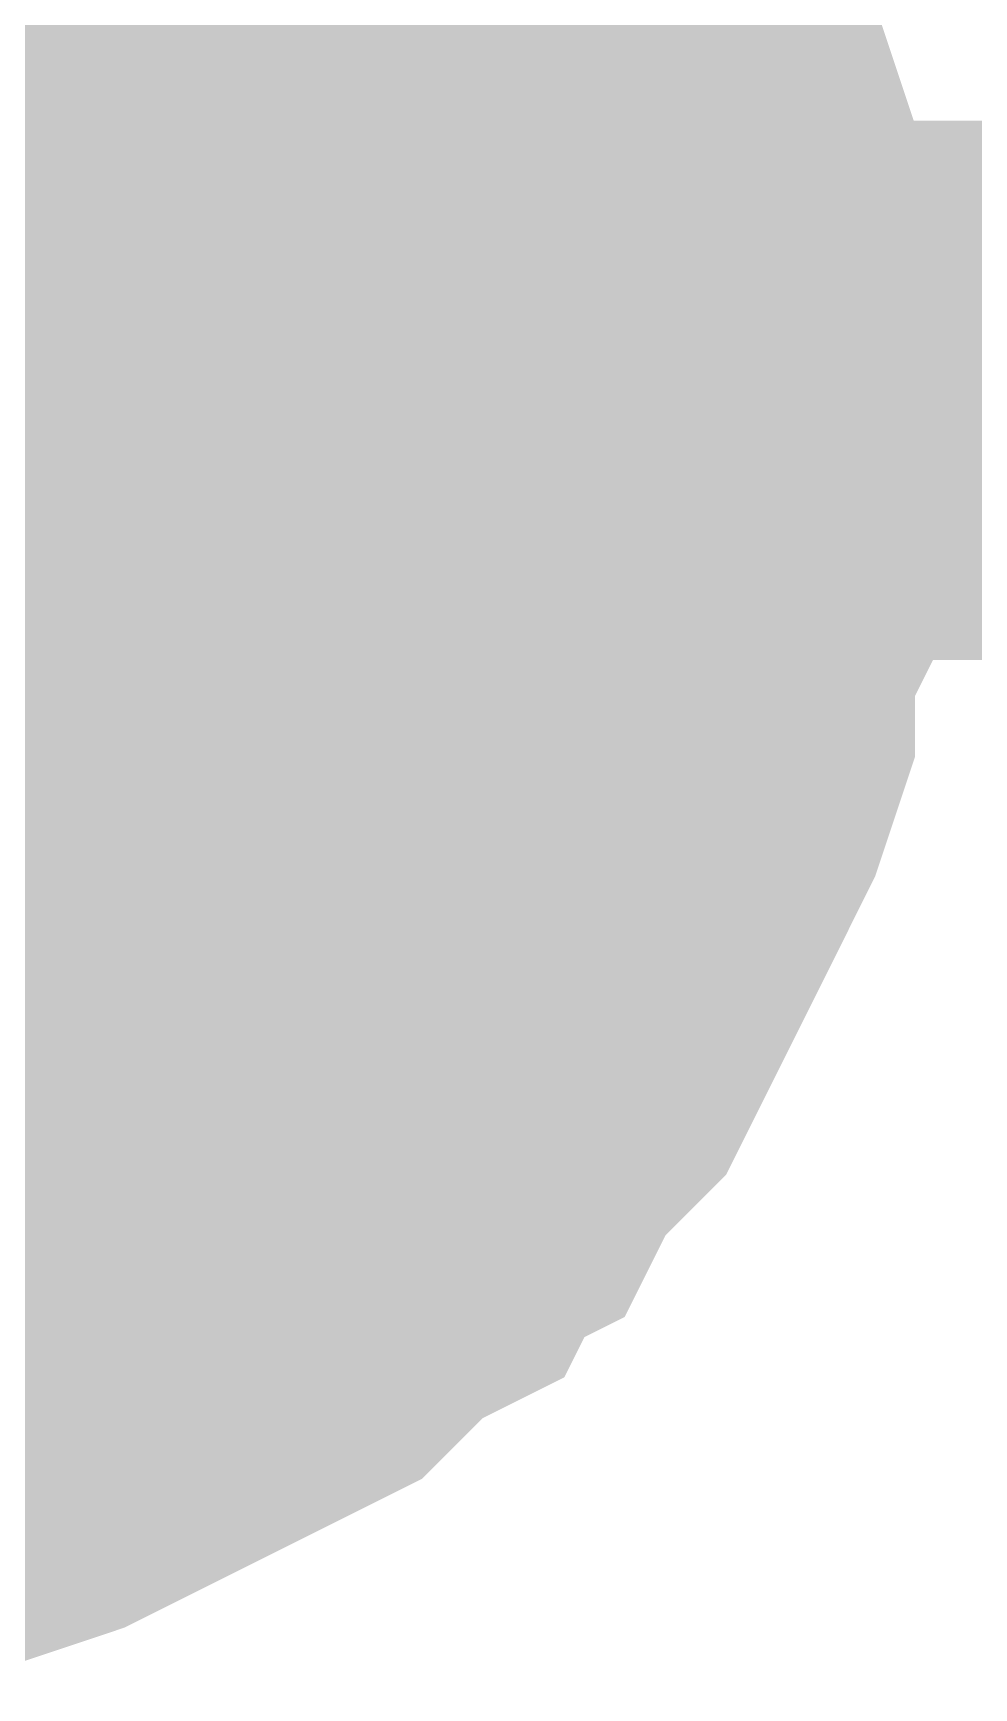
# Model space of a CAD drawing. Header units: millimetres. Extents: x 0 to 800, y 0 to 567.
# Drawn here: x 122.665 to 123.188, y 263.652 to 264.571 of the extents above; entities that cross this region are included whole.
import ezdxf

# ---------------------------------------------------------------- set-up
doc = ezdxf.new("R2010")
doc.units = ezdxf.units.MM
doc.layers.add('Sheet', color=255, linetype='Continuous')

msp = doc.modelspace()

# ---------------------------------------------------------------- linework, layer by layer
at = {"layer": 'Sheet', "const_width": 0.508}
for points in [[(122.24664, 264.37958, 1), (122.75464, 264.37958, 1)], [(122.24664, 264.31723, 1), (122.75464, 264.31723, 1)]]:
    msp.add_lwpolyline(points, format="xyb", close=True, dxfattribs=at)
at = {"layer": 'Sheet'}
for points, const_width in [([(122.7925, 264.73102), (122.8037, 264.71982), (122.8261, 264.70862), (122.8485, 264.68622), (122.8597, 264.67502), (122.8821, 264.65262), (122.8933, 264.64142), (122.9157, 264.61902), (122.9269, 264.59663), (122.9381, 264.57423), (122.9493, 264.56303), (122.9605, 264.54063), (122.9717, 264.51823), (122.9829, 264.49583), (122.9941, 264.46223), (123.0053, 264.43983), (123.0053, 264.41744), (123.0053, 264.39504), (123.01649, 264.37264), (123.01649, 264.33904), (123.01649, 264.31664)], 0.29972), ([(122.7925, 264.73102), (122.8037, 264.71982), (122.8261, 264.70862), (122.8485, 264.68622), (122.8597, 264.67502), (122.8821, 264.65262), (122.8933, 264.64142), (122.9157, 264.61902), (122.9269, 264.59663), (122.9381, 264.57423), (122.9493, 264.56303), (122.9605, 264.54063), (122.9717, 264.51823), (122.9829, 264.49583), (122.9941, 264.46223), (123.0053, 264.43983), (123.0053, 264.41744), (123.0053, 264.39504), (123.01649, 264.37264), (123.01649, 264.33904), (123.01649, 264.31664)], 0.29972), ([(122.7925, 264.73102), (122.8037, 264.71982), (122.8261, 264.70862), (122.8485, 264.68622), (122.8597, 264.67502), (122.8821, 264.65262), (122.8933, 264.64142), (122.9157, 264.61902), (122.9269, 264.59663), (122.9381, 264.57423), (122.9493, 264.56303), (122.9605, 264.54063), (122.9717, 264.51823), (122.9829, 264.49583), (122.9941, 264.46223), (123.0053, 264.43983), (123.0053, 264.41744), (123.0053, 264.39504), (123.01649, 264.37264), (123.01649, 264.33904), (123.01649, 264.31664)], 0.29972), ([(122.7925, 264.73102), (122.8037, 264.71982), (122.8261, 264.70862), (122.8485, 264.68622), (122.8597, 264.67502), (122.8821, 264.65262), (122.8933, 264.64142), (122.9157, 264.61902), (122.9269, 264.59663), (122.9381, 264.57423), (122.9493, 264.56303), (122.9605, 264.54063), (122.9717, 264.51823), (122.9829, 264.49583), (122.9941, 264.46223), (123.0053, 264.43983), (123.0053, 264.41744), (123.0053, 264.39504), (123.01649, 264.37264), (123.01649, 264.33904), (123.01649, 264.31664)], 0.29972), ([(122.8597, 264.73102), (122.8821, 264.71982), (122.8933, 264.69742), (122.9157, 264.67502), (122.9269, 264.66382), (122.9381, 264.64142), (122.9493, 264.61902), (122.9605, 264.59663), (122.9717, 264.57423), (122.9829, 264.55183), (122.9941, 264.52943), (123.0053, 264.49583), (123.0053, 264.47343), (123.0053, 264.45103), (123.01649, 264.42863), (123.01649, 264.39504), (123.01649, 264.37264)], 0.29972), ([(122.8597, 264.73102), (122.8821, 264.71982), (122.8933, 264.69742), (122.9157, 264.67502), (122.9269, 264.66382), (122.9381, 264.64142), (122.9493, 264.61902), (122.9605, 264.59663), (122.9717, 264.57423), (122.9829, 264.55183), (122.9941, 264.52943), (123.0053, 264.49583), (123.0053, 264.47343), (123.0053, 264.45103), (123.01649, 264.42863), (123.01649, 264.39504), (123.01649, 264.37264)], 0.29972), ([(122.8597, 264.73102), (122.8821, 264.71982), (122.8933, 264.69742), (122.9157, 264.67502), (122.9269, 264.66382), (122.9381, 264.64142), (122.9493, 264.61902), (122.9605, 264.59663), (122.9717, 264.57423), (122.9829, 264.55183), (122.9941, 264.52943), (123.0053, 264.49583), (123.0053, 264.47343), (123.0053, 264.45103), (123.01649, 264.42863), (123.01649, 264.39504), (123.01649, 264.37264)], 0.29972), ([(122.8597, 264.73102), (122.8821, 264.71982), (122.8933, 264.69742), (122.9157, 264.67502), (122.9269, 264.66382), (122.9381, 264.64142), (122.9493, 264.61902), (122.9605, 264.59663), (122.9717, 264.57423), (122.9829, 264.55183), (122.9941, 264.52943), (123.0053, 264.49583), (123.0053, 264.47343), (123.0053, 264.45103), (123.01649, 264.42863), (123.01649, 264.39504), (123.01649, 264.37264)], 0.29972), ([(122.8597, 264.73102), (122.8821, 264.71982), (122.8933, 264.69742), (122.9157, 264.67502), (122.9269, 264.66382), (122.9381, 264.64142), (122.9493, 264.61902), (122.9605, 264.59663), (122.9717, 264.57423), (122.9829, 264.55183), (122.9941, 264.52943), (123.0053, 264.49583), (123.0053, 264.47343), (123.0053, 264.45103), (123.01649, 264.42863), (123.01649, 264.39504), (123.01649, 264.37264)], 0.29972), ([(122.8597, 264.73102), (122.8821, 264.71982), (122.8933, 264.69742), (122.9157, 264.67502), (122.9269, 264.66382), (122.9381, 264.64142), (122.9493, 264.61902), (122.9605, 264.59663), (122.9717, 264.57423), (122.9829, 264.55183), (122.9941, 264.52943), (123.0053, 264.49583), (123.0053, 264.47343), (123.0053, 264.45103), (123.01649, 264.42863), (123.01649, 264.39504), (123.01649, 264.37264)], 0.29972), ([(122.8933, 264.64142), (122.9157, 264.61902), (122.9269, 264.59663), (122.9381, 264.57423), (122.9493, 264.56303), (122.9605, 264.54063), (122.9717, 264.51823), (122.9829, 264.49583), (122.9941, 264.46223), (123.0053, 264.43983), (123.0053, 264.41744), (123.0053, 264.39504), (123.01649, 264.37264), (123.01649, 264.33904), (123.01649, 264.31664)], 0.09906), ([(122.8933, 264.64142), (122.9157, 264.61902), (122.9269, 264.59663), (122.9381, 264.57423), (122.9493, 264.56303), (122.9605, 264.54063), (122.9717, 264.51823), (122.9829, 264.49583), (122.9941, 264.46223), (123.0053, 264.43983), (123.0053, 264.41744), (123.0053, 264.39504), (123.01649, 264.37264), (123.01649, 264.33904), (123.01649, 264.31664)], 0.09906), ([(122.8933, 264.64142), (122.9157, 264.61902), (122.9269, 264.59663), (122.9381, 264.57423), (122.9493, 264.56303), (122.9605, 264.54063), (122.9717, 264.51823), (122.9829, 264.49583), (122.9941, 264.46223), (123.0053, 264.43983), (123.0053, 264.41744), (123.0053, 264.39504), (123.01649, 264.37264), (123.01649, 264.33904), (123.01649, 264.31664)], 0.09906), ([(122.8933, 264.64142), (122.9157, 264.61902), (122.9269, 264.59663), (122.9381, 264.57423), (122.9493, 264.56303), (122.9605, 264.54063), (122.9717, 264.51823), (122.9829, 264.49583), (122.9941, 264.46223), (123.0053, 264.43983), (123.0053, 264.41744), (123.0053, 264.39504), (123.01649, 264.37264), (123.01649, 264.33904), (123.01649, 264.31664)], 0.09906), ([(122.9381, 264.64142), (122.9493, 264.61902), (122.9605, 264.59663), (122.9717, 264.57423), (122.9829, 264.55183), (122.9941, 264.52943), (123.0053, 264.49583), (123.0053, 264.47343), (123.0053, 264.45103), (123.01649, 264.42863), (123.01649, 264.39504), (123.01649, 264.37264)], 0.09906), ([(122.9381, 264.64142), (122.9493, 264.61902), (122.9605, 264.59663), (122.9717, 264.57423), (122.9829, 264.55183), (122.9941, 264.52943), (123.0053, 264.49583), (123.0053, 264.47343), (123.0053, 264.45103), (123.01649, 264.42863), (123.01649, 264.39504), (123.01649, 264.37264)], 0.09906), ([(122.9381, 264.64142), (122.9493, 264.61902), (122.9605, 264.59663), (122.9717, 264.57423), (122.9829, 264.55183), (122.9941, 264.52943), (123.0053, 264.49583), (123.0053, 264.47343), (123.0053, 264.45103), (123.01649, 264.42863), (123.01649, 264.39504), (123.01649, 264.37264)], 0.09906), ([(122.9381, 264.64142), (122.9493, 264.61902), (122.9605, 264.59663), (122.9717, 264.57423), (122.9829, 264.55183), (122.9941, 264.52943), (123.0053, 264.49583), (123.0053, 264.47343), (123.0053, 264.45103), (123.01649, 264.42863), (123.01649, 264.39504), (123.01649, 264.37264)], 0.09906), ([(122.9381, 264.64142), (122.9493, 264.61902), (122.9605, 264.59663), (122.9717, 264.57423), (122.9829, 264.55183), (122.9941, 264.52943), (123.0053, 264.49583), (123.0053, 264.47343), (123.0053, 264.45103), (123.01649, 264.42863), (123.01649, 264.39504), (123.01649, 264.37264)], 0.09906), ([(122.9381, 264.64142), (122.9493, 264.61902), (122.9605, 264.59663), (122.9717, 264.57423), (122.9829, 264.55183), (122.9941, 264.52943), (123.0053, 264.49583), (123.0053, 264.47343), (123.0053, 264.45103), (123.01649, 264.42863), (123.01649, 264.39504), (123.01649, 264.37264)], 0.09906), ([(153.42343, 264.40624), (153.42343, 264.37264), (147.57724, 264.37264), (122.50131, 264.37264)], 0.29972), ([(123.01649, 264.37264), (123.01649, 264.35024), (123.01649, 264.31664), (123.0053, 264.29424), (123.0053, 264.27184), (123.0053, 264.24944), (122.9941, 264.22705), (122.9829, 264.19345), (122.9717, 264.17105), (122.9605, 264.14865), (122.9493, 264.12625), (122.9381, 264.11505), (122.9269, 264.09265), (122.9157, 264.07025), (122.8933, 264.04786), (122.8821, 264.03666), (122.8597, 264.01426), (122.8485, 264.00306), (122.8261, 263.98066), (122.8037, 263.96946), (122.7925, 263.95826), (122.7701, 263.93586), (122.7477, 263.92466), (122.72531, 263.91346), (122.70291, 263.91346), (122.68051, 263.90226), (122.65811, 263.89106), (122.62451, 263.87986), (122.60211, 263.87986), (122.57971, 263.87986), (122.55731, 263.86867), (122.52371, 263.86867), (122.50131, 263.86867)], 0.29972), ([(123.01649, 264.37264), (123.01649, 264.35024), (123.01649, 264.31664), (123.0053, 264.29424), (123.0053, 264.27184), (123.0053, 264.24944), (122.9941, 264.22705), (122.9829, 264.19345), (122.9717, 264.17105), (122.9605, 264.14865), (122.9493, 264.12625), (122.9381, 264.11505), (122.9269, 264.09265), (122.9157, 264.07025), (122.8933, 264.04786), (122.8821, 264.03666), (122.8597, 264.01426), (122.8485, 264.00306), (122.8261, 263.98066), (122.8037, 263.96946), (122.7925, 263.95826), (122.7701, 263.93586), (122.7477, 263.92466), (122.72531, 263.91346), (122.70291, 263.91346), (122.68051, 263.90226), (122.65811, 263.89106), (122.62451, 263.87986), (122.60211, 263.87986), (122.57971, 263.87986), (122.55731, 263.86867), (122.52371, 263.86867), (122.50131, 263.86867)], 0.29972), ([(123.01649, 264.37264), (123.01649, 264.35024), (123.01649, 264.31664), (123.0053, 264.29424), (123.0053, 264.27184), (123.0053, 264.24944), (122.9941, 264.22705), (122.9829, 264.19345), (122.9717, 264.17105), (122.9605, 264.14865), (122.9493, 264.12625), (122.9381, 264.11505), (122.9269, 264.09265), (122.9157, 264.07025), (122.8933, 264.04786), (122.8821, 264.03666), (122.8597, 264.01426), (122.8485, 264.00306), (122.8261, 263.98066), (122.8037, 263.96946), (122.7925, 263.95826), (122.7701, 263.93586), (122.7477, 263.92466), (122.72531, 263.91346), (122.70291, 263.91346), (122.68051, 263.90226), (122.65811, 263.89106), (122.62451, 263.87986), (122.60211, 263.87986), (122.57971, 263.87986), (122.55731, 263.86867), (122.52371, 263.86867), (122.50131, 263.86867)], 0.29972), ([(123.01649, 264.37264), (123.01649, 264.35024), (123.01649, 264.31664), (123.0053, 264.29424), (123.0053, 264.27184), (123.0053, 264.24944), (122.9941, 264.22705), (122.9829, 264.19345), (122.9717, 264.17105), (122.9605, 264.14865), (122.9493, 264.12625), (122.9381, 264.11505), (122.9269, 264.09265), (122.9157, 264.07025), (122.8933, 264.04786), (122.8821, 264.03666), (122.8597, 264.01426), (122.8485, 264.00306), (122.8261, 263.98066), (122.8037, 263.96946), (122.7925, 263.95826), (122.7701, 263.93586), (122.7477, 263.92466), (122.72531, 263.91346), (122.70291, 263.91346), (122.68051, 263.90226), (122.65811, 263.89106), (122.62451, 263.87986), (122.60211, 263.87986), (122.57971, 263.87986), (122.55731, 263.86867), (122.52371, 263.86867), (122.50131, 263.86867)], 0.29972), ([(123.01649, 264.37264), (123.01649, 264.35024), (123.01649, 264.31664), (123.0053, 264.29424), (123.0053, 264.27184), (123.0053, 264.24944), (122.9941, 264.22705), (122.9829, 264.19345), (122.9717, 264.17105), (122.9605, 264.14865), (122.9493, 264.12625), (122.9381, 264.11505), (122.9269, 264.09265), (122.9157, 264.07025), (122.8933, 264.04786), (122.8821, 264.03666), (122.8597, 264.01426), (122.8485, 264.00306), (122.8261, 263.98066), (122.8037, 263.96946), (122.7925, 263.95826), (122.7701, 263.93586), (122.7477, 263.92466), (122.72531, 263.91346), (122.70291, 263.91346), (122.68051, 263.90226), (122.65811, 263.89106), (122.62451, 263.87986), (122.60211, 263.87986), (122.57971, 263.87986), (122.55731, 263.86867), (122.52371, 263.86867), (122.50131, 263.86867)], 0.29972), ([(123.01649, 264.37264), (123.01649, 264.35024), (123.01649, 264.31664), (123.0053, 264.29424), (123.0053, 264.27184), (123.0053, 264.24944), (122.9941, 264.22705), (122.9829, 264.19345), (122.9717, 264.17105), (122.9605, 264.14865), (122.9493, 264.12625), (122.9381, 264.11505), (122.9269, 264.09265), (122.9157, 264.07025), (122.8933, 264.04786), (122.8821, 264.03666), (122.8597, 264.01426), (122.8485, 264.00306), (122.8261, 263.98066), (122.8037, 263.96946), (122.7925, 263.95826), (122.7701, 263.93586), (122.7477, 263.92466), (122.72531, 263.91346), (122.70291, 263.91346), (122.68051, 263.90226), (122.65811, 263.89106), (122.62451, 263.87986), (122.60211, 263.87986), (122.57971, 263.87986), (122.55731, 263.86867), (122.52371, 263.86867), (122.50131, 263.86867)], 0.29972), ([(123.01649, 264.37264), (123.01649, 264.37264), (123.01649, 264.37264), (123.01649, 264.37264), (123.01649, 264.37264), (123.01649, 264.37264), (123.01649, 264.37264), (123.01649, 264.37264), (123.01649, 264.37264), (123.01649, 264.37264), (123.01649, 264.37264), (123.01649, 264.37264), (123.01649, 264.37264), (123.01649, 264.37264), (123.01649, 264.37264), (123.01649, 264.37264), (123.01649, 264.37264), (123.01649, 264.37264), (123.01649, 264.37264), (123.01649, 264.37264), (123.01649, 264.37264), (123.01649, 264.37264), (123.01649, 264.37264), (123.01649, 264.37264), (123.01649, 264.37264), (123.01649, 264.37264), (123.01649, 264.37264), (123.01649, 264.37264), (123.01649, 264.37264), (123.01649, 264.37264), (123.01649, 264.37264), (123.01649, 264.37264), (123.01649, 264.37264)], 0.29972), ([(123.01649, 264.37264), (123.01649, 264.37264)], 0.29972), ([(123.01649, 264.37264), (123.01649, 264.37264), (123.01649, 264.37264), (123.01649, 264.37264), (123.01649, 264.37264), (123.01649, 264.37264), (123.01649, 264.37264), (123.01649, 264.37264), (123.01649, 264.37264), (123.01649, 264.37264), (123.01649, 264.37264), (123.01649, 264.37264), (123.01649, 264.37264), (123.01649, 264.37264), (123.01649, 264.37264), (123.01649, 264.37264), (123.01649, 264.37264), (123.01649, 264.37264), (123.01649, 264.37264), (123.01649, 264.37264), (123.01649, 264.37264), (123.01649, 264.37264), (123.01649, 264.37264), (123.01649, 264.37264), (123.01649, 264.37264), (123.01649, 264.37264), (123.01649, 264.37264), (123.01649, 264.37264), (123.01649, 264.37264), (123.01649, 264.37264), (123.01649, 264.37264), (123.01649, 264.37264), (123.01649, 264.37264)], 0.29972), ([(123.01649, 264.37264), (123.01649, 264.37264)], 0.29972), ([(123.01649, 264.37264), (123.01649, 264.37264), (123.01649, 264.37264), (123.01649, 264.37264), (123.01649, 264.37264), (123.01649, 264.37264), (123.01649, 264.37264), (123.01649, 264.37264), (123.01649, 264.37264), (123.01649, 264.37264), (123.01649, 264.37264), (123.01649, 264.37264), (123.01649, 264.37264), (123.01649, 264.37264), (123.01649, 264.37264), (123.01649, 264.37264), (123.01649, 264.37264), (123.01649, 264.37264), (123.01649, 264.37264), (123.01649, 264.37264), (123.01649, 264.37264), (123.01649, 264.37264), (123.01649, 264.37264), (123.01649, 264.37264), (123.01649, 264.37264), (123.01649, 264.37264), (123.01649, 264.37264), (123.01649, 264.37264), (123.01649, 264.37264), (123.01649, 264.37264), (123.01649, 264.37264), (123.01649, 264.37264), (123.01649, 264.37264)], 0.29972), ([(123.01649, 264.37264), (123.01649, 264.37264)], 0.29972), ([(123.01649, 264.37264), (123.01649, 264.37264), (123.01649, 264.37264), (123.01649, 264.37264), (123.01649, 264.37264), (123.01649, 264.37264), (123.01649, 264.37264), (123.01649, 264.37264), (123.01649, 264.37264), (123.01649, 264.37264), (123.01649, 264.37264), (123.01649, 264.37264), (123.01649, 264.37264), (123.01649, 264.37264), (123.01649, 264.37264), (123.01649, 264.37264), (123.01649, 264.37264), (123.01649, 264.37264), (123.01649, 264.37264), (123.01649, 264.37264), (123.01649, 264.37264), (123.01649, 264.37264), (123.01649, 264.37264), (123.01649, 264.37264), (123.01649, 264.37264), (123.01649, 264.37264), (123.01649, 264.37264), (123.01649, 264.37264), (123.01649, 264.37264), (123.01649, 264.37264), (123.01649, 264.37264), (123.01649, 264.37264), (123.01649, 264.37264)], 0.29972), ([(123.01649, 264.37264), (123.01649, 264.37264)], 0.29972), ([(123.01649, 264.37264), (123.01649, 264.37264), (123.01649, 264.37264), (123.01649, 264.37264), (123.01649, 264.37264), (123.01649, 264.37264), (123.01649, 264.37264), (123.01649, 264.37264), (123.01649, 264.37264), (123.01649, 264.37264), (123.01649, 264.37264), (123.01649, 264.37264), (123.01649, 264.37264), (123.01649, 264.37264), (123.01649, 264.37264), (123.01649, 264.37264), (123.01649, 264.37264), (123.01649, 264.37264), (123.01649, 264.37264), (123.01649, 264.37264), (123.01649, 264.37264), (123.01649, 264.37264), (123.01649, 264.37264), (123.01649, 264.37264), (123.01649, 264.37264), (123.01649, 264.37264), (123.01649, 264.37264), (123.01649, 264.37264), (123.01649, 264.37264), (123.01649, 264.37264), (123.01649, 264.37264), (123.01649, 264.37264), (123.01649, 264.37264)], 0.29972), ([(123.01649, 264.37264), (123.01649, 264.37264)], 0.29972), ([(123.01649, 264.37264), (123.01649, 264.37264), (123.01649, 264.37264), (123.01649, 264.37264), (123.01649, 264.37264), (123.01649, 264.37264), (123.01649, 264.37264), (123.01649, 264.37264), (123.01649, 264.37264), (123.01649, 264.37264), (123.01649, 264.37264), (123.01649, 264.37264), (123.01649, 264.37264), (123.01649, 264.37264), (123.01649, 264.37264), (123.01649, 264.37264), (123.01649, 264.37264), (123.01649, 264.37264), (123.01649, 264.37264), (123.01649, 264.37264), (123.01649, 264.37264), (123.01649, 264.37264), (123.01649, 264.37264), (123.01649, 264.37264), (123.01649, 264.37264), (123.01649, 264.37264), (123.01649, 264.37264), (123.01649, 264.37264), (123.01649, 264.37264), (123.01649, 264.37264), (123.01649, 264.37264), (123.01649, 264.37264), (123.01649, 264.37264)], 0.29972), ([(123.01649, 264.37264), (123.01649, 264.37264)], 0.29972), ([(123.01649, 264.31664), (123.01649, 264.29424), (123.01649, 264.26064), (123.0053, 264.23825), (123.0053, 264.21585), (123.0053, 264.19345), (122.9941, 264.15985), (122.9829, 264.13745), (122.9717, 264.11505), (122.9605, 264.09265), (122.9493, 264.07025), (122.9381, 264.04786), (122.9269, 264.02546), (122.9157, 264.01426), (122.8933, 263.99186), (122.8821, 263.96946), (122.8597, 263.95826), (122.8485, 263.93586), (122.8261, 263.92466), (122.8037, 263.90226), (122.7925, 263.89106), (122.7701, 263.87986), (122.7477, 263.86867), (122.72531, 263.85747), (122.70291, 263.84627), (122.68051, 263.83507), (122.65811, 263.82387), (122.62451, 263.81267), (122.60211, 263.81267), (122.57971, 263.81267), (122.55731, 263.80147), (122.52371, 263.80147), (122.50131, 263.80147)], 0.29972), ([(123.01649, 264.31664), (123.01649, 264.29424), (123.01649, 264.26064), (123.0053, 264.23825), (123.0053, 264.21585), (123.0053, 264.19345), (122.9941, 264.15985), (122.9829, 264.13745), (122.9717, 264.11505), (122.9605, 264.09265), (122.9493, 264.07025), (122.9381, 264.04786), (122.9269, 264.02546), (122.9157, 264.01426), (122.8933, 263.99186), (122.8821, 263.96946), (122.8597, 263.95826), (122.8485, 263.93586), (122.8261, 263.92466), (122.8037, 263.90226), (122.7925, 263.89106), (122.7701, 263.87986), (122.7477, 263.86867), (122.72531, 263.85747), (122.70291, 263.84627), (122.68051, 263.83507), (122.65811, 263.82387), (122.62451, 263.81267), (122.60211, 263.81267), (122.57971, 263.81267), (122.55731, 263.80147), (122.52371, 263.80147), (122.50131, 263.80147)], 0.29972), ([(123.01649, 264.31664), (123.01649, 264.29424), (123.01649, 264.26064), (123.0053, 264.23825), (123.0053, 264.21585), (123.0053, 264.19345), (122.9941, 264.15985), (122.9829, 264.13745), (122.9717, 264.11505), (122.9605, 264.09265), (122.9493, 264.07025), (122.9381, 264.04786), (122.9269, 264.02546), (122.9157, 264.01426), (122.8933, 263.99186), (122.8821, 263.96946), (122.8597, 263.95826), (122.8485, 263.93586), (122.8261, 263.92466), (122.8037, 263.90226), (122.7925, 263.89106), (122.7701, 263.87986), (122.7477, 263.86867), (122.72531, 263.85747), (122.70291, 263.84627), (122.68051, 263.83507), (122.65811, 263.82387), (122.62451, 263.81267), (122.60211, 263.81267), (122.57971, 263.81267), (122.55731, 263.80147), (122.52371, 263.80147), (122.50131, 263.80147)], 0.29972), ([(123.01649, 264.31664), (123.01649, 264.29424), (123.01649, 264.26064), (123.0053, 264.23825), (123.0053, 264.21585), (123.0053, 264.19345), (122.9941, 264.15985), (122.9829, 264.13745), (122.9717, 264.11505), (122.9605, 264.09265), (122.9493, 264.07025), (122.9381, 264.04786), (122.9269, 264.02546), (122.9157, 264.01426), (122.8933, 263.99186), (122.8821, 263.96946), (122.8597, 263.95826), (122.8485, 263.93586), (122.8261, 263.92466), (122.8037, 263.90226), (122.7925, 263.89106), (122.7701, 263.87986), (122.7477, 263.86867), (122.72531, 263.85747), (122.70291, 263.84627), (122.68051, 263.83507), (122.65811, 263.82387), (122.62451, 263.81267), (122.60211, 263.81267), (122.57971, 263.81267), (122.55731, 263.80147), (122.52371, 263.80147), (122.50131, 263.80147)], 0.29972), ([(123.01649, 264.31664), (123.01649, 264.31664), (123.01649, 264.31664), (123.01649, 264.31664), (123.01649, 264.31664), (123.01649, 264.31664), (123.01649, 264.31664), (123.01649, 264.31664), (123.01649, 264.31664), (123.01649, 264.31664), (123.01649, 264.31664), (123.01649, 264.31664), (123.01649, 264.31664), (123.01649, 264.31664), (123.01649, 264.31664), (123.01649, 264.31664), (123.01649, 264.31664), (123.01649, 264.31664), (123.01649, 264.31664), (123.01649, 264.31664), (123.01649, 264.31664), (123.01649, 264.31664), (123.01649, 264.31664), (123.01649, 264.31664), (123.01649, 264.31664), (123.01649, 264.31664), (123.01649, 264.31664), (123.01649, 264.31664), (123.01649, 264.31664), (123.01649, 264.31664), (123.01649, 264.31664), (123.01649, 264.31664), (123.01649, 264.31664)], 0.29972), ([(123.01649, 264.31664), (123.01649, 264.31664)], 0.29972), ([(123.01649, 264.31664), (123.01649, 264.31664), (123.01649, 264.31664), (123.01649, 264.31664), (123.01649, 264.31664), (123.01649, 264.31664), (123.01649, 264.31664), (123.01649, 264.31664), (123.01649, 264.31664), (123.01649, 264.31664), (123.01649, 264.31664), (123.01649, 264.31664), (123.01649, 264.31664), (123.01649, 264.31664), (123.01649, 264.31664), (123.01649, 264.31664), (123.01649, 264.31664), (123.01649, 264.31664), (123.01649, 264.31664), (123.01649, 264.31664), (123.01649, 264.31664), (123.01649, 264.31664), (123.01649, 264.31664), (123.01649, 264.31664), (123.01649, 264.31664), (123.01649, 264.31664), (123.01649, 264.31664), (123.01649, 264.31664), (123.01649, 264.31664), (123.01649, 264.31664), (123.01649, 264.31664), (123.01649, 264.31664), (123.01649, 264.31664)], 0.29972), ([(123.01649, 264.31664), (123.01649, 264.31664)], 0.29972), ([(123.01649, 264.31664), (123.01649, 264.31664), (123.01649, 264.31664), (123.01649, 264.31664), (123.01649, 264.31664), (123.01649, 264.31664), (123.01649, 264.31664), (123.01649, 264.31664), (123.01649, 264.31664), (123.01649, 264.31664), (123.01649, 264.31664), (123.01649, 264.31664), (123.01649, 264.31664), (123.01649, 264.31664), (123.01649, 264.31664), (123.01649, 264.31664), (123.01649, 264.31664), (123.01649, 264.31664), (123.01649, 264.31664), (123.01649, 264.31664), (123.01649, 264.31664), (123.01649, 264.31664), (123.01649, 264.31664), (123.01649, 264.31664), (123.01649, 264.31664), (123.01649, 264.31664), (123.01649, 264.31664), (123.01649, 264.31664), (123.01649, 264.31664), (123.01649, 264.31664), (123.01649, 264.31664), (123.01649, 264.31664), (123.01649, 264.31664)], 0.29972), ([(123.01649, 264.31664), (123.01649, 264.31664)], 0.29972), ([(123.01649, 264.31664), (123.01649, 264.31664), (123.01649, 264.31664), (123.01649, 264.31664), (123.01649, 264.31664), (123.01649, 264.31664), (123.01649, 264.31664), (123.01649, 264.31664), (123.01649, 264.31664), (123.01649, 264.31664), (123.01649, 264.31664), (123.01649, 264.31664), (123.01649, 264.31664), (123.01649, 264.31664), (123.01649, 264.31664), (123.01649, 264.31664), (123.01649, 264.31664), (123.01649, 264.31664), (123.01649, 264.31664), (123.01649, 264.31664), (123.01649, 264.31664), (123.01649, 264.31664), (123.01649, 264.31664), (123.01649, 264.31664), (123.01649, 264.31664), (123.01649, 264.31664), (123.01649, 264.31664), (123.01649, 264.31664), (123.01649, 264.31664), (123.01649, 264.31664), (123.01649, 264.31664), (123.01649, 264.31664), (123.01649, 264.31664)], 0.29972), ([(123.01649, 264.31664), (123.01649, 264.31664)], 0.29972), ([(123.01649, 264.37264), (123.01649, 264.35024), (123.01649, 264.31664), (123.0053, 264.29424), (123.0053, 264.27184), (123.0053, 264.24944), (122.9941, 264.22705), (122.9829, 264.19345), (122.9717, 264.17105), (122.9605, 264.14865), (122.9493, 264.12625), (122.9381, 264.11505), (122.9269, 264.09265), (122.9157, 264.07025), (122.8933, 264.04786), (122.8821, 264.03666), (122.8597, 264.01426), (122.8485, 264.00306), (122.8261, 263.98066), (122.8037, 263.96946), (122.7925, 263.95826), (122.7701, 263.93586), (122.7477, 263.92466), (122.72531, 263.91346), (122.70291, 263.91346), (122.68051, 263.90226), (122.65811, 263.89106), (122.62451, 263.87986), (122.60211, 263.87986)], 0.09906), ([(123.01649, 264.37264), (123.01649, 264.35024), (123.01649, 264.31664), (123.0053, 264.29424), (123.0053, 264.27184), (123.0053, 264.24944), (122.9941, 264.22705), (122.9829, 264.19345), (122.9717, 264.17105), (122.9605, 264.14865), (122.9493, 264.12625), (122.9381, 264.11505), (122.9269, 264.09265), (122.9157, 264.07025), (122.8933, 264.04786), (122.8821, 264.03666), (122.8597, 264.01426), (122.8485, 264.00306), (122.8261, 263.98066), (122.8037, 263.96946), (122.7925, 263.95826), (122.7701, 263.93586), (122.7477, 263.92466), (122.72531, 263.91346), (122.70291, 263.91346), (122.68051, 263.90226), (122.65811, 263.89106), (122.62451, 263.87986), (122.60211, 263.87986)], 0.09906), ([(123.01649, 264.37264), (123.01649, 264.35024), (123.01649, 264.31664), (123.0053, 264.29424), (123.0053, 264.27184), (123.0053, 264.24944), (122.9941, 264.22705), (122.9829, 264.19345), (122.9717, 264.17105), (122.9605, 264.14865), (122.9493, 264.12625), (122.9381, 264.11505), (122.9269, 264.09265), (122.9157, 264.07025), (122.8933, 264.04786), (122.8821, 264.03666), (122.8597, 264.01426), (122.8485, 264.00306), (122.8261, 263.98066), (122.8037, 263.96946), (122.7925, 263.95826), (122.7701, 263.93586), (122.7477, 263.92466), (122.72531, 263.91346), (122.70291, 263.91346), (122.68051, 263.90226), (122.65811, 263.89106), (122.62451, 263.87986), (122.60211, 263.87986)], 0.09906), ([(123.01649, 264.37264), (123.01649, 264.35024), (123.01649, 264.31664), (123.0053, 264.29424), (123.0053, 264.27184), (123.0053, 264.24944), (122.9941, 264.22705), (122.9829, 264.19345), (122.9717, 264.17105), (122.9605, 264.14865), (122.9493, 264.12625), (122.9381, 264.11505), (122.9269, 264.09265), (122.9157, 264.07025), (122.8933, 264.04786), (122.8821, 264.03666), (122.8597, 264.01426), (122.8485, 264.00306), (122.8261, 263.98066), (122.8037, 263.96946), (122.7925, 263.95826), (122.7701, 263.93586), (122.7477, 263.92466), (122.72531, 263.91346), (122.70291, 263.91346), (122.68051, 263.90226), (122.65811, 263.89106), (122.62451, 263.87986), (122.60211, 263.87986)], 0.09906), ([(123.01649, 264.37264), (123.01649, 264.35024), (123.01649, 264.31664), (123.0053, 264.29424), (123.0053, 264.27184), (123.0053, 264.24944), (122.9941, 264.22705), (122.9829, 264.19345), (122.9717, 264.17105), (122.9605, 264.14865), (122.9493, 264.12625), (122.9381, 264.11505), (122.9269, 264.09265), (122.9157, 264.07025), (122.8933, 264.04786), (122.8821, 264.03666), (122.8597, 264.01426), (122.8485, 264.00306), (122.8261, 263.98066), (122.8037, 263.96946), (122.7925, 263.95826), (122.7701, 263.93586), (122.7477, 263.92466), (122.72531, 263.91346), (122.70291, 263.91346), (122.68051, 263.90226), (122.65811, 263.89106), (122.62451, 263.87986), (122.60211, 263.87986)], 0.09906), ([(123.01649, 264.37264), (123.01649, 264.35024), (123.01649, 264.31664), (123.0053, 264.29424), (123.0053, 264.27184), (123.0053, 264.24944), (122.9941, 264.22705), (122.9829, 264.19345), (122.9717, 264.17105), (122.9605, 264.14865), (122.9493, 264.12625), (122.9381, 264.11505), (122.9269, 264.09265), (122.9157, 264.07025), (122.8933, 264.04786), (122.8821, 264.03666), (122.8597, 264.01426), (122.8485, 264.00306), (122.8261, 263.98066), (122.8037, 263.96946), (122.7925, 263.95826), (122.7701, 263.93586), (122.7477, 263.92466), (122.72531, 263.91346), (122.70291, 263.91346), (122.68051, 263.90226), (122.65811, 263.89106), (122.62451, 263.87986), (122.60211, 263.87986)], 0.09906), ([(123.01649, 264.37264), (123.01649, 264.37264), (123.01649, 264.37264), (123.01649, 264.37264), (123.01649, 264.37264), (123.01649, 264.37264), (123.01649, 264.37264), (123.01649, 264.37264), (123.01649, 264.37264), (123.01649, 264.37264), (123.01649, 264.37264), (123.01649, 264.37264), (123.01649, 264.37264), (123.01649, 264.37264), (123.01649, 264.37264), (123.01649, 264.37264), (123.01649, 264.37264), (123.01649, 264.37264), (123.01649, 264.37264), (123.01649, 264.37264), (123.01649, 264.37264), (123.01649, 264.37264), (123.01649, 264.37264), (123.01649, 264.37264), (123.01649, 264.37264), (123.01649, 264.37264), (123.01649, 264.37264), (123.01649, 264.37264), (123.01649, 264.37264), (123.01649, 264.37264), (123.01649, 264.37264), (123.01649, 264.37264), (123.01649, 264.37264)], 0.09906), ([(123.01649, 264.37264), (123.01649, 264.37264)], 0.09906), ([(123.01649, 264.37264), (123.01649, 264.37264), (123.01649, 264.37264), (123.01649, 264.37264), (123.01649, 264.37264), (123.01649, 264.37264), (123.01649, 264.37264), (123.01649, 264.37264), (123.01649, 264.37264), (123.01649, 264.37264), (123.01649, 264.37264), (123.01649, 264.37264), (123.01649, 264.37264), (123.01649, 264.37264), (123.01649, 264.37264), (123.01649, 264.37264), (123.01649, 264.37264), (123.01649, 264.37264), (123.01649, 264.37264), (123.01649, 264.37264), (123.01649, 264.37264), (123.01649, 264.37264), (123.01649, 264.37264), (123.01649, 264.37264), (123.01649, 264.37264), (123.01649, 264.37264), (123.01649, 264.37264), (123.01649, 264.37264), (123.01649, 264.37264), (123.01649, 264.37264), (123.01649, 264.37264), (123.01649, 264.37264), (123.01649, 264.37264)], 0.09906), ([(123.01649, 264.37264), (123.01649, 264.37264)], 0.09906), ([(123.01649, 264.37264), (123.01649, 264.37264), (123.01649, 264.37264), (123.01649, 264.37264), (123.01649, 264.37264), (123.01649, 264.37264), (123.01649, 264.37264), (123.01649, 264.37264), (123.01649, 264.37264), (123.01649, 264.37264), (123.01649, 264.37264), (123.01649, 264.37264), (123.01649, 264.37264), (123.01649, 264.37264), (123.01649, 264.37264), (123.01649, 264.37264), (123.01649, 264.37264), (123.01649, 264.37264), (123.01649, 264.37264), (123.01649, 264.37264), (123.01649, 264.37264), (123.01649, 264.37264), (123.01649, 264.37264), (123.01649, 264.37264), (123.01649, 264.37264), (123.01649, 264.37264), (123.01649, 264.37264), (123.01649, 264.37264), (123.01649, 264.37264), (123.01649, 264.37264), (123.01649, 264.37264), (123.01649, 264.37264), (123.01649, 264.37264)], 0.09906), ([(123.01649, 264.37264), (123.01649, 264.37264)], 0.09906), ([(123.01649, 264.37264), (123.01649, 264.37264), (123.01649, 264.37264), (123.01649, 264.37264), (123.01649, 264.37264), (123.01649, 264.37264), (123.01649, 264.37264), (123.01649, 264.37264), (123.01649, 264.37264), (123.01649, 264.37264), (123.01649, 264.37264), (123.01649, 264.37264), (123.01649, 264.37264), (123.01649, 264.37264), (123.01649, 264.37264), (123.01649, 264.37264), (123.01649, 264.37264), (123.01649, 264.37264), (123.01649, 264.37264), (123.01649, 264.37264), (123.01649, 264.37264), (123.01649, 264.37264), (123.01649, 264.37264), (123.01649, 264.37264), (123.01649, 264.37264), (123.01649, 264.37264), (123.01649, 264.37264), (123.01649, 264.37264), (123.01649, 264.37264), (123.01649, 264.37264), (123.01649, 264.37264), (123.01649, 264.37264), (123.01649, 264.37264)], 0.09906), ([(123.01649, 264.37264), (123.01649, 264.37264)], 0.09906), ([(123.01649, 264.37264), (123.01649, 264.37264), (123.01649, 264.37264), (123.01649, 264.37264), (123.01649, 264.37264), (123.01649, 264.37264), (123.01649, 264.37264), (123.01649, 264.37264), (123.01649, 264.37264), (123.01649, 264.37264), (123.01649, 264.37264), (123.01649, 264.37264), (123.01649, 264.37264), (123.01649, 264.37264), (123.01649, 264.37264), (123.01649, 264.37264), (123.01649, 264.37264), (123.01649, 264.37264), (123.01649, 264.37264), (123.01649, 264.37264), (123.01649, 264.37264), (123.01649, 264.37264), (123.01649, 264.37264), (123.01649, 264.37264), (123.01649, 264.37264), (123.01649, 264.37264), (123.01649, 264.37264), (123.01649, 264.37264), (123.01649, 264.37264), (123.01649, 264.37264), (123.01649, 264.37264), (123.01649, 264.37264), (123.01649, 264.37264)], 0.09906), ([(123.01649, 264.37264), (123.01649, 264.37264)], 0.09906), ([(123.01649, 264.37264), (123.01649, 264.37264), (123.01649, 264.37264), (123.01649, 264.37264), (123.01649, 264.37264), (123.01649, 264.37264), (123.01649, 264.37264), (123.01649, 264.37264), (123.01649, 264.37264), (123.01649, 264.37264), (123.01649, 264.37264), (123.01649, 264.37264), (123.01649, 264.37264), (123.01649, 264.37264), (123.01649, 264.37264), (123.01649, 264.37264), (123.01649, 264.37264), (123.01649, 264.37264), (123.01649, 264.37264), (123.01649, 264.37264), (123.01649, 264.37264), (123.01649, 264.37264), (123.01649, 264.37264), (123.01649, 264.37264), (123.01649, 264.37264), (123.01649, 264.37264), (123.01649, 264.37264), (123.01649, 264.37264), (123.01649, 264.37264), (123.01649, 264.37264), (123.01649, 264.37264), (123.01649, 264.37264), (123.01649, 264.37264)], 0.09906), ([(123.01649, 264.37264), (123.01649, 264.37264)], 0.09906), ([(123.01649, 264.31664), (123.01649, 264.29424), (123.01649, 264.26064), (123.0053, 264.23825), (123.0053, 264.21585), (123.0053, 264.19345), (122.9941, 264.15985), (122.9829, 264.13745), (122.9717, 264.11505), (122.9605, 264.09265), (122.9493, 264.07025), (122.9381, 264.04786), (122.9269, 264.02546), (122.9157, 264.01426), (122.8933, 263.99186), (122.8821, 263.96946), (122.8597, 263.95826), (122.8485, 263.93586), (122.8261, 263.92466), (122.8037, 263.90226), (122.7925, 263.89106), (122.7701, 263.87986), (122.7477, 263.86867), (122.72531, 263.85747), (122.70291, 263.84627), (122.68051, 263.83507), (122.65811, 263.82387), (122.62451, 263.81267), (122.60211, 263.81267)], 0.09906), ([(123.01649, 264.31664), (123.01649, 264.29424), (123.01649, 264.26064), (123.0053, 264.23825), (123.0053, 264.21585), (123.0053, 264.19345), (122.9941, 264.15985), (122.9829, 264.13745), (122.9717, 264.11505), (122.9605, 264.09265), (122.9493, 264.07025), (122.9381, 264.04786), (122.9269, 264.02546), (122.9157, 264.01426), (122.8933, 263.99186), (122.8821, 263.96946), (122.8597, 263.95826), (122.8485, 263.93586), (122.8261, 263.92466), (122.8037, 263.90226), (122.7925, 263.89106), (122.7701, 263.87986), (122.7477, 263.86867), (122.72531, 263.85747), (122.70291, 263.84627), (122.68051, 263.83507), (122.65811, 263.82387), (122.62451, 263.81267), (122.60211, 263.81267)], 0.09906), ([(123.01649, 264.31664), (123.01649, 264.29424), (123.01649, 264.26064), (123.0053, 264.23825), (123.0053, 264.21585), (123.0053, 264.19345), (122.9941, 264.15985), (122.9829, 264.13745), (122.9717, 264.11505), (122.9605, 264.09265), (122.9493, 264.07025), (122.9381, 264.04786), (122.9269, 264.02546), (122.9157, 264.01426), (122.8933, 263.99186), (122.8821, 263.96946), (122.8597, 263.95826), (122.8485, 263.93586), (122.8261, 263.92466), (122.8037, 263.90226), (122.7925, 263.89106), (122.7701, 263.87986), (122.7477, 263.86867), (122.72531, 263.85747), (122.70291, 263.84627), (122.68051, 263.83507), (122.65811, 263.82387), (122.62451, 263.81267), (122.60211, 263.81267)], 0.09906), ([(123.01649, 264.31664), (123.01649, 264.29424), (123.01649, 264.26064), (123.0053, 264.23825), (123.0053, 264.21585), (123.0053, 264.19345), (122.9941, 264.15985), (122.9829, 264.13745), (122.9717, 264.11505), (122.9605, 264.09265), (122.9493, 264.07025), (122.9381, 264.04786), (122.9269, 264.02546), (122.9157, 264.01426), (122.8933, 263.99186), (122.8821, 263.96946), (122.8597, 263.95826), (122.8485, 263.93586), (122.8261, 263.92466), (122.8037, 263.90226), (122.7925, 263.89106), (122.7701, 263.87986), (122.7477, 263.86867), (122.72531, 263.85747), (122.70291, 263.84627), (122.68051, 263.83507), (122.65811, 263.82387), (122.62451, 263.81267), (122.60211, 263.81267)], 0.09906), ([(123.01649, 264.31664), (123.01649, 264.31664), (123.01649, 264.31664), (123.01649, 264.31664), (123.01649, 264.31664), (123.01649, 264.31664), (123.01649, 264.31664), (123.01649, 264.31664), (123.01649, 264.31664), (123.01649, 264.31664), (123.01649, 264.31664), (123.01649, 264.31664), (123.01649, 264.31664), (123.01649, 264.31664), (123.01649, 264.31664), (123.01649, 264.31664), (123.01649, 264.31664), (123.01649, 264.31664), (123.01649, 264.31664), (123.01649, 264.31664), (123.01649, 264.31664), (123.01649, 264.31664), (123.01649, 264.31664), (123.01649, 264.31664), (123.01649, 264.31664), (123.01649, 264.31664), (123.01649, 264.31664), (123.01649, 264.31664), (123.01649, 264.31664), (123.01649, 264.31664), (123.01649, 264.31664), (123.01649, 264.31664), (123.01649, 264.31664)], 0.09906), ([(123.01649, 264.31664), (123.01649, 264.31664)], 0.09906), ([(123.01649, 264.31664), (123.01649, 264.31664), (123.01649, 264.31664), (123.01649, 264.31664), (123.01649, 264.31664), (123.01649, 264.31664), (123.01649, 264.31664), (123.01649, 264.31664), (123.01649, 264.31664), (123.01649, 264.31664), (123.01649, 264.31664), (123.01649, 264.31664), (123.01649, 264.31664), (123.01649, 264.31664), (123.01649, 264.31664), (123.01649, 264.31664), (123.01649, 264.31664), (123.01649, 264.31664), (123.01649, 264.31664), (123.01649, 264.31664), (123.01649, 264.31664), (123.01649, 264.31664), (123.01649, 264.31664), (123.01649, 264.31664), (123.01649, 264.31664), (123.01649, 264.31664), (123.01649, 264.31664), (123.01649, 264.31664), (123.01649, 264.31664), (123.01649, 264.31664), (123.01649, 264.31664), (123.01649, 264.31664), (123.01649, 264.31664)], 0.09906), ([(123.01649, 264.31664), (123.01649, 264.31664)], 0.09906), ([(123.01649, 264.31664), (123.01649, 264.31664), (123.01649, 264.31664), (123.01649, 264.31664), (123.01649, 264.31664), (123.01649, 264.31664), (123.01649, 264.31664), (123.01649, 264.31664), (123.01649, 264.31664), (123.01649, 264.31664), (123.01649, 264.31664), (123.01649, 264.31664), (123.01649, 264.31664), (123.01649, 264.31664), (123.01649, 264.31664), (123.01649, 264.31664), (123.01649, 264.31664), (123.01649, 264.31664), (123.01649, 264.31664), (123.01649, 264.31664), (123.01649, 264.31664), (123.01649, 264.31664), (123.01649, 264.31664), (123.01649, 264.31664), (123.01649, 264.31664), (123.01649, 264.31664), (123.01649, 264.31664), (123.01649, 264.31664), (123.01649, 264.31664), (123.01649, 264.31664), (123.01649, 264.31664), (123.01649, 264.31664), (123.01649, 264.31664)], 0.09906), ([(123.01649, 264.31664), (123.01649, 264.31664)], 0.09906), ([(123.01649, 264.31664), (123.01649, 264.31664), (123.01649, 264.31664), (123.01649, 264.31664), (123.01649, 264.31664), (123.01649, 264.31664), (123.01649, 264.31664), (123.01649, 264.31664), (123.01649, 264.31664), (123.01649, 264.31664), (123.01649, 264.31664), (123.01649, 264.31664), (123.01649, 264.31664), (123.01649, 264.31664), (123.01649, 264.31664), (123.01649, 264.31664), (123.01649, 264.31664), (123.01649, 264.31664), (123.01649, 264.31664), (123.01649, 264.31664), (123.01649, 264.31664), (123.01649, 264.31664), (123.01649, 264.31664), (123.01649, 264.31664), (123.01649, 264.31664), (123.01649, 264.31664), (123.01649, 264.31664), (123.01649, 264.31664), (123.01649, 264.31664), (123.01649, 264.31664), (123.01649, 264.31664), (123.01649, 264.31664), (123.01649, 264.31664)], 0.09906), ([(123.01649, 264.31664), (123.01649, 264.31664)], 0.09906)]:
    msp.add_lwpolyline(points, dxfattribs=dict(at, const_width=const_width))

doc.saveas('drawing.dxf')
